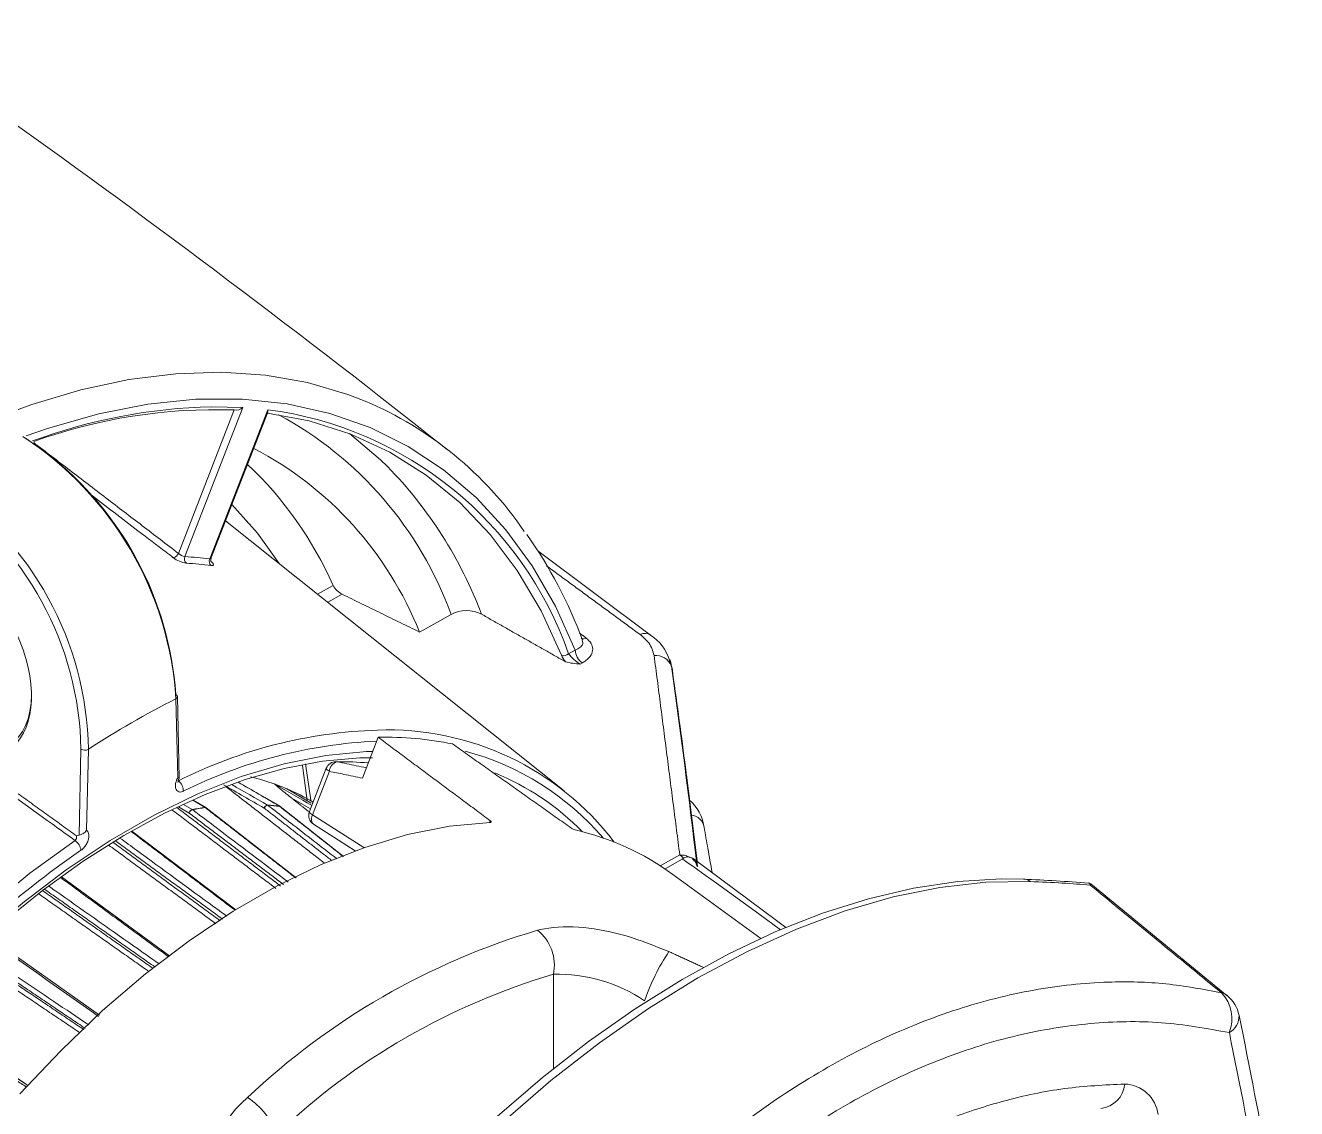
# Model space of a CAD drawing. Extents: x 8 to 113, y 2 to 87.
# Drawn here: x 83.322 to 86.976, y 6.876 to 9.991 of the extents above; entities that cross this region are included whole.
import ezdxf

# ---------------------------------------------------------------- set-up
doc = ezdxf.new("R2010")
doc.units = 0
doc.header["$MEASUREMENT"] = 0
doc.layers.add('OBJECT', color=7, linetype='CONTINUOUS')

msp = doc.modelspace()

# ---------------------------------------------------------------- linework, layer by layer
at = {"layer": 'OBJECT', "linetype": 'Continuous', "lineweight": 15}
for p, q in [((83.7621, 8.4726), (83.9221, 8.8851)), ((83.947, 8.8923), (83.7806, 8.4634)), ((83.8521, 8.457), (84.0186, 8.8859)), ((83.8574, 8.8943), (83.947, 8.8923)), ((83.8556, 8.4579), (84.0188, 8.8784)), ((84.871, 7.7901), (83.8977, 8.5665)), ((85.1195, 8.2379), (84.7949, 8.4799)), ((84.1618, 8.3558), (84.2064, 8.3807)), ((84.2328, 8.3552), (84.1915, 8.3322)), ((84.4549, 8.2467), (84.5456, 8.2973)), ((84.8835, 8.1841), (84.9028, 8.1949)), ((84.9234, 8.1581), (84.9169, 8.1545)), ((85.1772, 8.1592), (85.1744, 8.1677)), ((83.7599, 7.8279), (83.7547, 8.0544)), ((83.7645, 7.8267), (83.7591, 8.0609)), ((84.3363, 7.9439), (84.2907, 7.8263)), ((83.4763, 7.6622), (83.4818, 7.9094)), ((83.503, 7.9091), (83.4978, 7.6766)), ((84.1871, 7.8549), (84.1387, 7.7302)), ((84.1477, 7.7213), (84.1961, 7.8461)), ((85.2532, 7.5874), (85.2223, 7.8359)), ((84.1439, 7.755), (84.0724, 7.7963)), ((83.8016, 7.7365), (83.7767, 7.7507)), ((83.8384, 7.7422), (83.8031, 7.7628)), ((83.8409, 7.7418), (83.8041, 7.7633)), ((84.1416, 7.7378), (84.0879, 7.7688)), ((83.7927, 7.7261), (83.7618, 7.7438)), ((84.1006, 7.5401), (83.842, 7.741)), ((84.2366, 7.601), (84.0546, 7.7449)), ((84.2952, 7.6267), (84.1477, 7.7213)), ((83.9266, 7.4481), (83.6283, 7.6741)), ((84.1505, 7.6941), (84.2697, 7.6176)), ((84.6582, 7.7042), (84.6562, 7.6992)), ((83.4819, 7.6191), (83.4275, 7.5809)), ((85.2033, 7.6057), (85.1473, 7.5745)), ((85.161, 7.5655), (85.2103, 7.5939)), ((83.7371, 7.3144), (83.426, 7.5427)), ((85.4364, 7.365), (85.1834, 7.5497)), ((86.7765, 7.201), (86.3847, 7.5222)), ((83.5355, 7.1448), (83.2135, 7.3721)), ((84.84, 7.2627), (84.84, 6.9908)), ((83.3291, 6.9426), (83.0007, 7.1645))]:
    msp.add_line(p, q, dxfattribs=at)
at = {"layer": 'OBJECT', "linetype": 'Continuous', "lineweight": 15, "flags": 128}
for points in [[(83.2411, 8.8642), (83.3406, 8.9009), (83.4814, 8.9429), (83.6196, 8.9725), (83.7546, 8.9894), (83.8856, 8.9936), (84.0121, 8.985), (84.1335, 8.9637), (84.2492, 8.9298), (84.2992, 8.9105)], [(84.9028, 8.1949), (84.8458, 8.3211), (84.779, 8.4366), (84.7029, 8.5407), (84.6178, 8.633), (84.5241, 8.713), (84.4224, 8.7803), (84.3131, 8.8345), (84.1969, 8.8753), (84.0742, 8.9025), (83.9458, 8.9161), (83.8123, 8.9159), (83.6744, 8.9019), (83.5328, 8.8742), (83.3882, 8.8329), (83.324, 8.8106)], [(84.8631, 8.18), (84.8047, 8.3073), (84.7362, 8.4233), (84.658, 8.5274), (84.5705, 8.6192), (84.4742, 8.6981), (84.3696, 8.7636), (84.2573, 8.8155), (84.1378, 8.8534), (84.0179, 8.8763)], [(84.2534, 8.817), (84.3426, 8.7421), (84.3626, 8.7227)], [(83.9157, 8.6129), (83.9893, 8.531), (84.0519, 8.4435)], [(82.9502, 7.1195), (82.9553, 7.1252), (83.072, 7.2486), (83.1921, 7.3632), (83.3149, 7.4683), (83.4397, 7.5633), (83.5657, 7.6475), (83.692, 7.7204), (83.818, 7.7817), (83.9428, 7.8308), (84.0656, 7.8675), (84.1857, 7.8915), (84.3023, 7.9028), (84.3206, 7.9034)], [(82.9518, 7.1112), (83.0323, 7.199), (83.1431, 7.3089), (83.2565, 7.4107), (83.3717, 7.5037), (83.4882, 7.5875), (83.6053, 7.6616), (83.7224, 7.7256), (83.8387, 7.7792), (83.9536, 7.8222), (84.0664, 7.8542), (84.1766, 7.8752), (84.2836, 7.8851), (84.3196, 7.8847)], [(84.1183, 7.8641), (84.1186, 7.8628), (84.132, 7.762)], [(84.1269, 7.8672), (84.1429, 7.7631), (84.1431, 7.7612)], [(84.2186, 7.8737), (84.2149, 7.8741), (84.2148, 7.8741)], [(84.1961, 7.8461), (84.1925, 7.8484), (84.1897, 7.8505), (84.1879, 7.8524), (84.1871, 7.854), (84.1871, 7.8549)], [(84.0534, 7.7457), (84.0102, 7.7708), (83.9342, 7.8149)], [(84.0534, 7.7457), (84.0531, 7.7459), (84.052, 7.7462)], [(84.0546, 7.7449), (84.0539, 7.7453), (84.0528, 7.7456)], [(84.1477, 7.7213), (84.1458, 7.716), (84.1448, 7.7109), (84.1446, 7.706), (84.1453, 7.7017), (84.1468, 7.698), (84.149, 7.6952), (84.1505, 7.6941)], [(84.6583, 7.6993), (84.5413, 7.6882), (84.4208, 7.6642), (84.2975, 7.6275), (84.1722, 7.5783), (84.0458, 7.5169), (83.919, 7.4437), (83.7925, 7.3591), (83.6673, 7.2637), (83.544, 7.1581), (83.4235, 7.0429), (83.3065, 6.9189)], [(82.1356, 5.8189), (82.1922, 5.9745), (82.2621, 6.1424), (82.3406, 6.3084), (82.4272, 6.4714), (82.5213, 6.6305), (82.6223, 6.7846), (82.7296, 6.9327), (82.8424, 7.074), (82.9602, 7.2074), (83.0821, 7.3323), (83.2073, 7.4477), (83.3352, 7.5529), (83.4647, 7.6473)], [(85.4929, 7.3906), (85.4303, 7.4362), (85.3577, 7.4889), (85.3091, 7.5241), (85.2766, 7.5475), (85.2548, 7.5631), (85.2403, 7.5734), (85.2305, 7.5803), (85.2239, 7.5849), (85.2195, 7.588), (85.2166, 7.59), (85.2146, 7.5913), (85.2132, 7.5922), (85.2123, 7.5928), (85.2117, 7.5932), (85.2112, 7.5935), (85.2109, 7.5936), (85.2107, 7.5937), (85.2106, 7.5938), (85.2105, 7.5939), (85.2104, 7.5939), (85.2104, 7.5939), (85.2103, 7.5939), (85.2103, 7.5939), (85.2103, 7.5939), (85.2103, 7.5939), (85.2103, 7.5939), (85.2103, 7.5939)], [(85.5084, 7.3967), (85.4813, 7.417), (85.2422, 7.5956)], [(86.1916, 7.5365), (86.1268, 7.537), (86.0026, 7.5293), (85.8753, 7.5102), (85.7453, 7.4797), (85.6131, 7.438), (85.4793, 7.3853), (85.3447, 7.3217), (85.2097, 7.2476), (85.0749, 7.1634), (84.941, 7.0694), (84.8084, 6.9661), (84.6779, 6.8539), (84.5498, 6.7333), (84.4248, 6.6048), (84.3096, 6.4763), (84.2745, 6.4351)], [(86.2106, 7.5293), (86.0829, 7.5272), (85.9512, 7.5124), (85.8162, 7.485), (85.6784, 7.445), (85.5386, 7.3927), (85.3975, 7.3282), (85.2556, 7.2521), (85.1137, 7.1645), (84.9726, 7.0659), (84.8328, 6.9568), (84.695, 6.8377), (84.56, 6.7093), (84.4283, 6.5721), (84.3006, 6.4267)]]:
    msp.add_lwpolyline(points, dxfattribs=at)
at = {"layer": 'OBJECT', "linetype": 'Continuous', "lineweight": 15}
for centre, radius, start, end in [((64.8233, -16.083), 31.7217, 51.58312, 57.31953), ((83.8955, 7.297), 1.5978, 91.3648, 110.2324), ((83.8704, 7.3385), 1.5475, 88.0903, 109.7914), ((83.9285, 8.9098), 0.0255, 255.519, 316.6633), ((84.0059, 8.8821), 0.0132, 344.0849, 16.5286), ((83.8815, 7.8331), 1.0617, 19.3027, 82.5814), ((83.8892, 7.9441), 1.0498, 34.3128, 67.0062), ((83.5456, 7.9353), 1.0635, 19.8999, 61.6873), ((82.7802, 7.9916), 0.9766, 3.6881, 56.8205), ((83.5061, 7.8697), 1.0209, 21.6704, 62.4367), ((82.7953, 7.9997), 0.9617, 4.0091, 52.1579), ((83.2192, 7.9448), 1.0791, 23.8199, 46.5937), ((83.491, 7.8689), 1.2201, 20.591, 44.4102), ((82.5697, 7.8949), 0.9334, 0.8734, 56.6875), ((82.5652, 7.8934), 0.9167, 1.0001, 56.4382), ((83.7534, 7.8011), 1.2435, 19.8236, 35.7039), ((83.7431, 8.4807), 0.0206, 280.6887, 336.9854), ((83.7957, 8.523), 0.0793, 232.0761, 262.1734), ((83.7848, 8.4951), 0.032, 224.6155, 262.4711), ((83.7964, 8.457), 0.017, 157.8833, 227.4939), ((83.7286, 7.4779), 0.9869, 82.8058, 86.975), ((83.7331, 7.465), 0.9808, 82.8058, 86.9752), ((83.8672, 8.4502), 0.0166, 155.8055, 227.1068), ((83.8652, 8.4533), 0.0105, 153.804, 209.0056), ((84.26, 8.4098), 0.061, 208.5573, 243.5475), ((84.5901, 8.2152), 0.0933, 62.5378, 118.47), ((84.9261, 8.2457), 0.0187, 248.9918, 296.9031), ((85.104, 8.2129), 0.0299, 58.1072, 118.7355), ((85.0519, 8.1299), 0.1269, 16.2243, 58.0674), ((84.9483, 8.1961), 0.0455, 181.624, 236.7431), ((84.8704, 8.1965), 0.018, 246.059, 316.3404), ((84.9381, 8.2124), 0.0817, 203.3714, 218.833), ((84.9262, 8.3499), 0.1957, 254.6614, 267.2696), ((84.97, 8.2481), 0.1076, 216.5238, 240.4662), ((85.1341, 8.131), 0.0484, 21.568, 95.5173), ((83.467, 7.5826), 1.8033, 18.1196, 18.3009), ((61.9807, 4.8955), 23.4255, 6.57405, 7.98297), ((84.8677, 5.8357), 2.4823, 116.6411, 123.3535), ((83.7515, 8.06), 0.00762, 6.2543, 65.0979), ((83.7514, 8.0614), 0.00768, 295.2392, 356.4372), ((84.3794, 6.5902), 1.3752, 91.8697, 116.6829), ((84.3938, 6.5477), 1.3864, 92.5551, 116.4707), ((84.3643, 7.1486), 0.8166, 37.234, 92.0919), ((84.3608, 7.0126), 0.9316, 78.2745, 91.5064), ((83.4927, 7.9304), 0.0236, 242.5078, 295.8301), ((84.3851, 7.145), 0.7853, 40.446, 75.1207), ((84.2151, 7.8441), 0.03, 90.4672, 158.7943), ((84.2255, 7.845), 0.0295, 103.5008, 177.9421), ((84.2268, 6.9571), 0.9166, 84.9365, 90.5105), ((83.7834, 7.8139), 0.0228, 146.2533, 179.5045), ((83.8095, 7.1715), 0.678, 70.15, 76.3755), ((84.3788, 7.1344), 0.7657, 44.6228, 67.557), ((83.7395, 7.7902), 0.0364, 357.7678, 51.984), ((83.8165, 7.1918), 0.6565, 67.0086, 70.1264), ((83.8214, 7.2031), 0.6442, 59.3978, 67.0163), ((84.0202, 7.7373), 0.0121, 100.0783, 165.0298), ((84.021, 7.7353), 0.0135, 98.8142, 157.812), ((84.0145, 7.743), 0.00718, 51.8959, 59.9533), ((83.966, 6.9754), 0.7756, 83.633, 86.1485), ((83.9669, 6.9754), 0.7749, 83.6317, 86.1493), ((85.1556, 7.6732), 0.1173, 7.1201, 49.8057), ((83.8063, 7.7234), 0.0139, 109.6325, 168.4694), ((83.8074, 7.7211), 0.0156, 108.4876, 161.2534), ((83.9772, 6.7378), 1.014, 97.8697, 99.9747), ((83.7977, 7.7297), 0.00784, 52.4988, 59.9316), ((83.9782, 6.7368), 1.0144, 97.87, 99.9739), ((83.839, 7.7385), 0.00383, 60.5225, 99.5304), ((83.8345, 7.7355), 0.00773, 52.3908, 59.9147), ((83.8399, 7.7381), 0.00359, 54.0236, 100.7324), ((83.8359, 7.7332), 0.01, 52.1506, 59.7505), ((84.0484, 7.74), 0.00712, 51.8209, 59.9429), ((84.0484, 7.7371), 0.01, 51.6682, 59.8519), ((84.1667, 7.7193), 0.03, 158.7943, 237.3381), ((84.152, 7.7347), 0.0141, 198.92, 251.8687), ((85.2316, 7.6787), 0.042, 8.8577, 82.6402), ((83.4688, 7.6967), 0.0352, 282.1815, 325.2381), ((84.9139, 7.7158), 0.0399, 233.9467, 253.8158), ((84.7312, 6.9284), 0.7684, 53.9565, 77.1044), ((83.4559, 7.6575), 0.0135, 310.8556, 12.8833), ((83.44, 7.6131), 0.0423, 8.2541, 54.1988), ((83.4591, 7.7197), 0.06, 279.5275, 286.5895), ((85.2596, 5.0789), 3.1012, 126.2135, 138.7216), ((85.2266, 7.5746), 0.0253, 53.1473, 130.3622), ((85.977, 2.3893), 5.1511, 85.5298, 87.6166), ((86.1902, 7.5041), 0.0324, 51.0923, 87.5898), ((85.3849, 5.4035), 2.0717, 106.5663, 133.4284), ((84.7139, 7.2886), 0.1288, 348.4185, 51.4106), ((85.6639, 6.9971), 0.5926, 146.0732, 161.3859), ((85.4042, 5.3662), 1.9787, 106.5663, 133.4284), ((84.8517, 6.8149), 0.4479, 55.9795, 91.4927), ((86.6842, 7.1347), 0.1066, 338.0127, 44.5723), ((86.7525, 7.1723), 0.038, 50.9992, 78.3337), ((86.713, 7.1245), 0.1, 11.5386, 50.6365), ((86.757, 7.1421), 0.054, 298.8954, 2.5994), ((65.2037, 2.7233), 22.055, 9.17682, 11.56393), ((65.112, 2.6745), 22.1173, 9.14467, 11.52851), ((86.4053, 6.9533), 0.0772, 275.9349, 355.2706), ((86.4788, 6.8469), 0.1001, 7.0033, 88.0614), ((84.1576, 6.6743), 0.3056, 130.1063, 198.9278), ((83.8462, 6.7316), 0.2104, 19.893, 57.0087)]:
    msp.add_arc(centre, radius, start, end, dxfattribs=at)
for centre, major_axis, ratio, start_param, end_param in [((83.111, 8.1862), (-0.1553, 0.2827), 0.593785, 3.015476, 8.328686), ((83.1181, 8.1901), (-0.1503, 0.274), 0.594304, 2.447134, 3.954598), ((82.3646, 6.562), (156.3507, -89.6467), 0.010209, 1.566136, 1.566882), ((82.3707, 6.5617), (156.3569, -89.647), 0.010262, 1.566144, 1.5668), ((82.3707, 6.5617), (153.9999, -89.436), 0.010493, 1.565973, 1.56674), ((82.3707, 6.5617), (156.2256, -89.9492), 0.010617, 1.565547, 1.566226)]:
    msp.add_ellipse(centre, major_axis=major_axis, ratio=ratio, start_param=start_param, end_param=end_param, dxfattribs=at)
for points in [[(83.3244, 8.803), (83.3555, 8.7807)], [(83.346, 8.7912), (83.7621, 8.4726)], [(85.0896, 8.2391), (84.8202, 8.4369)], [(84.2328, 8.3552), (84.4549, 8.2467)], [(84.6331, 8.298), (84.8745, 8.1612)], [(84.915, 8.2434), (84.9346, 8.2291)], [(85.2033, 7.6057), (85.1295, 8.1792)], [(85.1809, 8.1434), (85.1777, 8.1528)], [(84.6582, 7.7042), (84.3363, 7.9439)], [(83.1229, 7.91), (83.4691, 7.6606)], [(84.5501, 7.9248), (84.8904, 7.6835)], [(84.1818, 7.5823), (83.899, 7.8018)], [(84.1383, 7.7289), (84.0879, 7.7688)], [(84.0422, 7.5094), (83.7435, 7.7354)], [(83.7576, 7.7418), (84.0556, 7.5164)], [(84.064, 7.5208), (83.7927, 7.7261)], [(84.0995, 7.5395), (83.8393, 7.7417)], [(84.2029, 7.5895), (84.0085, 7.7404)], [(84.236, 7.6008), (84.0528, 7.7456)], [(83.5742, 7.6419), (83.8819, 7.4165)], [(83.8885, 7.4212), (83.5812, 7.6463)], [(83.9248, 7.4468), (83.6263, 7.673)], [(83.8698, 7.408), (83.5614, 7.6338)], [(85.2034, 7.6057), (85.2033, 7.6057)], [(83.7343, 7.3124), (83.4232, 7.5407)], [(83.6767, 7.2708), (83.3598, 7.4941)], [(83.3712, 7.5033), (83.6883, 7.2799)], [(83.6939, 7.2839), (83.3768, 7.5073)], [(83.479, 7.0943), (83.1506, 7.3157)], [(83.1611, 7.3251), (83.4896, 7.1038)], [(83.4936, 7.1074), (83.1652, 7.3287)], [(85.2722, 7.2819), (85.1722, 7.3278)]]:
    msp.add_open_spline(points, degree=1, dxfattribs=at)
for points, knots in [([(83.7469, 8.4604), (83.7402, 8.4656), (83.7065, 8.4914), (83.6262, 8.5529), (83.5526, 8.6092), (83.5061, 8.6449)], [0, 0, 0, 0, 0.084044, 0.420222, 1, 1, 1, 1]), ([(83.8554, 8.458), (83.8554, 8.4578), (83.8554, 8.4571), (83.8541, 8.4568), (83.8527, 8.4569), (83.8521, 8.457)], [0, 0, 0, 0, 0.163412, 0.6951551, 1, 1, 1, 1]), ([(83.856, 8.4381), (83.8571, 8.438), (83.86, 8.4377), (83.8628, 8.4388), (83.8631, 8.4415), (83.8605, 8.4457), (83.8565, 8.4491), (83.8545, 8.4508)], [0, 0, 0, 0, 0.124187, 0.340922, 0.55947, 0.779612, 1, 1, 1, 1]), ([(83.4647, 7.6473), (83.4614, 7.6497), (83.4394, 7.6656), (83.3426, 7.7354), (83.0351, 7.9569), (82.7463, 8.165), (82.5324, 8.3192)], [0, 0, 0, 0, 0.01065, 0.070826, 0.311529, 1, 1, 1, 1]), ([(84.9028, 8.1949), (84.9053, 8.1959), (84.9129, 8.199), (84.9213, 8.206), (84.9258, 8.2147), (84.9236, 8.2204), (84.9228, 8.2226)], [0, 0, 0, 0, 0.164137, 0.498136, 0.805422, 1, 1, 1, 1]), ([(84.9346, 8.2291), (84.9398, 8.2242), (84.9502, 8.2145), (84.9544, 8.1973), (84.9495, 8.18), (84.9375, 8.1667), (84.9269, 8.1602), (84.9234, 8.1581)], [0, 0, 0, 0, 0.21438, 0.428502, 0.649664, 0.885239, 1, 1, 1, 1]), ([(85.1295, 8.1792), (85.1259, 8.1916), (85.1198, 8.2132), (85.0986, 8.2314), (85.0896, 8.2391)], [0, 0, 0, 0, 0.5767624, 1, 1, 1, 1]), ([(85.1732, 8.1652), (85.1752, 8.1616), (85.1781, 8.1563), (85.1789, 8.1507), (85.1791, 8.1488)], [0, 0, 0, 0, 0.665329, 1, 1, 1, 1]), ([(85.2212, 7.8427), (85.2199, 7.8529), (85.2076, 7.9531), (85.1935, 8.0534), (85.1809, 8.1434)], [0, 0, 0, 0, 0.101835, 1, 1, 1, 1]), ([(84.3023, 7.8562), (84.2926, 7.8582), (84.2647, 7.8641), (84.2369, 7.8699), (84.2186, 7.8737)], [0, 0, 0, 0, 0.34695, 1, 1, 1, 1]), ([(83.7758, 7.7888), (83.7754, 7.7886), (83.7723, 7.7872), (83.7664, 7.786), (83.7597, 7.7881), (83.7556, 7.7929), (83.7533, 7.7998), (83.7531, 7.8083), (83.7554, 7.8186), (83.7585, 7.825), (83.7599, 7.8279)], [0, 0, 0, 0, 0.022263, 0.172986, 0.324528, 0.476036, 0.573112, 0.725602, 0.877165, 1, 1, 1, 1]), ([(83.7599, 7.8279), (83.7599, 7.8279), (83.7612, 7.8275), (83.7632, 7.8269), (83.7648, 7.8267), (83.7644, 7.8267), (83.7643, 7.8267)], [0, 0, 0, 0, 0.016452, 0.443662, 0.939709, 1, 1, 1, 1]), ([(84.1961, 7.8461), (84.2099, 7.8432), (84.2414, 7.8366), (84.273, 7.83), (84.2907, 7.8263)], [0, 0, 0, 0, 0.438761, 1, 1, 1, 1]), ([(85.254, 7.5732), (85.2517, 7.5932), (85.2414, 7.683), (85.23, 7.7729), (85.2212, 7.8427)], [0, 0, 0, 0, 0.222722, 1, 1, 1, 1]), ([(84.0879, 7.7688), (84.0835, 7.7722), (84.0747, 7.7792), (84.0634, 7.7884), (84.0545, 7.7957), (84.0487, 7.8005), (84.045, 7.8037), (84.0426, 7.8058), (84.0412, 7.8072), (84.0403, 7.8081), (84.0397, 7.8087), (84.0394, 7.8091), (84.0394, 7.8093), (84.0395, 7.8093), (84.0396, 7.8092), (84.0397, 7.8092)], [0, 0, 0, 0, 0.237979, 0.484148, 0.650086, 0.762113, 0.837909, 0.889366, 0.924478, 0.948612, 0.9654, 0.983338, 0.990532, 0.996562, 1, 1, 1, 1]), ([(84.0724, 7.7963), (84.0724, 7.7963), (84.0724, 7.7963), (84.0724, 7.7963), (84.0725, 7.7963), (84.0728, 7.7962), (84.0729, 7.7962)], [0, 0, 0, 0, 0.067448, 0.179783, 0.555154, 1, 1, 1, 1]), ([(84.0189, 7.7486), (84.0233, 7.7452), (84.0455, 7.728), (84.1117, 7.6766), (84.1735, 7.6286), (84.2175, 7.5945)], [0, 0, 0, 0, 0.0670303, 0.3351476, 1, 1, 1, 1]), ([(83.8025, 7.7359), (83.807, 7.7325), (83.8297, 7.7153), (83.9213, 7.646), (84.0084, 7.5801), (84.0774, 7.5279)], [0, 0, 0, 0, 0.049454, 0.247268, 1, 1, 1, 1]), ([(83.4978, 7.6766), (83.4986, 7.676), (83.5012, 7.6739), (83.504, 7.6682), (83.5048, 7.6588), (83.503, 7.6493), (83.4993, 7.6399), (83.4941, 7.6309), (83.4876, 7.6234), (83.4834, 7.6203), (83.4819, 7.6191)], [0, 0, 0, 0, 0.065517, 0.218282, 0.370935, 0.523599, 0.616973, 0.766999, 0.916452, 1, 1, 1, 1]), ([(84.6583, 7.6993), (84.659, 7.6994), (84.6603, 7.6995), (84.661, 7.7004), (84.6608, 7.7017), (84.6597, 7.7031), (84.6586, 7.7039), (84.6582, 7.7042)], [0, 0, 0, 0, 0.219651, 0.439261, 0.659735, 0.880539, 1, 1, 1, 1]), ([(85.2731, 7.6851), (85.2767, 7.665), (85.2843, 7.6217), (85.292, 7.5785), (85.2961, 7.5554)], [0, 0, 0, 0, 0.465753, 1, 1, 1, 1]), ([(83.594, 7.6544), (83.61, 7.6427), (83.7, 7.5767), (83.8023, 7.5019), (83.8885, 7.4387), (83.9007, 7.4298)], [0, 0, 0, 0, 0.156189, 0.881006, 1, 1, 1, 1]), ([(85.2034, 7.6057), (85.2089, 7.6054), (85.2192, 7.605), (85.2279, 7.6008), (85.232, 7.5988)], [0, 0, 0, 0, 0.5318481, 1, 1, 1, 1]), ([(85.2146, 7.5956), (85.2122, 7.5982), (85.2086, 7.6022), (85.2047, 7.6048), (85.2034, 7.6057)], [0, 0, 0, 0, 0.651804, 1, 1, 1, 1]), ([(85.2394, 7.5936), (85.2414, 7.5921), (85.2473, 7.5878), (85.2502, 7.5816), (85.2521, 7.5775)], [0, 0, 0, 0, 0.334137, 1, 1, 1, 1]), ([(85.2521, 7.5775), (85.2521, 7.5774), (85.2522, 7.577), (85.2523, 7.5763), (85.2525, 7.5753), (85.2528, 7.5744), (85.253, 7.5736), (85.2533, 7.5729), (85.2536, 7.5724), (85.2539, 7.572), (85.2541, 7.5721), (85.2541, 7.5728), (85.254, 7.5732)], [0, 0, 0, 0, 0.034085, 0.149321, 0.23486, 0.299651, 0.36961, 0.439602, 0.524615, 0.634617, 0.805774, 1, 1, 1, 1]), ([(86.3832, 7.519), (86.3574, 7.521), (86.3055, 7.5251), (86.2423, 7.5279), (86.2106, 7.5293)], [0, 0, 0, 0, 0.497922, 1, 1, 1, 1]), ([(83.389, 7.5161), (83.3949, 7.5119), (83.4765, 7.4544), (83.5823, 7.3799), (83.6821, 7.3096), (83.7062, 7.2926)], [0, 0, 0, 0, 0.056131, 0.772016, 1, 1, 1, 1]), ([(86.3832, 7.519), (86.3832, 7.5191), (86.3832, 7.5194), (86.383, 7.5204), (86.3822, 7.5232), (86.3811, 7.5262), (86.3788, 7.5249), (86.3785, 7.5247)], [0, 0, 0, 0, 0.008938, 0.085483, 0.262035, 0.899512, 1, 1, 1, 1]), ([(86.3843, 7.5218), (86.3845, 7.5222), (86.3852, 7.5234), (86.3842, 7.521), (86.3834, 7.5193), (86.3832, 7.519), (86.3832, 7.519)], [0, 0, 0, 0, 0.261956, 0.89275, 0.988967, 1, 1, 1, 1]), ([(86.7602, 7.2095), (86.7189, 7.2434), (86.5933, 7.3466), (86.4676, 7.4498), (86.3832, 7.519)], [0, 0, 0, 0, 0.328344, 1, 1, 1, 1]), ([(85.1722, 7.3278), (85.1312, 7.3442), (85.0487, 7.3773), (84.923, 7.4011), (84.8395, 7.3998), (84.8007, 7.3907), (84.7942, 7.3892)], [0, 0, 0, 0, 0.304165, 0.612213, 0.935018, 1, 1, 1, 1]), ([(83.532, 7.1416), (83.527, 7.1452), (83.4197, 7.2209), (83.3123, 7.2967), (83.21, 7.369)], [0, 0, 0, 0, 0.046514, 1, 1, 1, 1]), ([(83.1758, 7.3383), (83.2519, 7.287), (83.3614, 7.2132), (83.4709, 7.1394), (83.5043, 7.1169)], [0, 0, 0, 0, 0.695008, 1, 1, 1, 1]), ([(84.5735, 5.9472), (84.6306, 6.0307), (84.7448, 6.1979), (84.9336, 6.4246), (85.133, 6.63), (85.3428, 6.8085), (85.5596, 6.9592), (85.7802, 7.0795), (86.0018, 7.1669), (86.2212, 7.2224), (86.4216, 7.2436), (86.6021, 7.2391), (86.7075, 7.2194), (86.7602, 7.2095)], [0, 0, 0, 0, 0.0947289, 0.1897538, 0.2844742, 0.3792526, 0.4743386, 0.5691143, 0.6628629, 0.7569108, 0.8506657, 0.9253324, 1, 1, 1, 1]), ([(83.0007, 7.1646), (83.0575, 7.1262), (83.167, 7.0523), (83.2765, 6.9783), (83.3292, 6.9428)], [0, 0, 0, 0, 0.518854, 1, 1, 1, 1]), ([(83.3249, 6.9382), (83.3149, 6.945), (83.2055, 7.0189), (83.096, 7.0929), (82.9966, 7.16)], [0, 0, 0, 0, 0.091233, 1, 1, 1, 1]), ([(86.7831, 7.0948), (86.7186, 7.1065), (86.5895, 7.1299), (86.3839, 7.1256), (86.1732, 7.0919), (85.9593, 7.025), (85.7455, 6.9272), (85.5353, 6.8002), (85.3319, 6.6448), (85.137, 6.4648), (84.9624, 6.2728), (84.8073, 6.0763), (84.7182, 5.9434), (84.6736, 5.877)], [0, 0, 0, 0, 0.0941084, 0.1885081, 0.2826058, 0.3767764, 0.4712531, 0.5654204, 0.6584643, 0.7518055, 0.8448573, 0.9224279, 1, 1, 1, 1]), ([(84.9692, 6.0735), (85.0121, 6.1241), (85.0978, 6.2252), (85.235, 6.3639), (85.3782, 6.4915), (85.5256, 6.6046), (85.6747, 6.7019), (85.8258, 6.784), (85.9794, 6.8506), (86.1416, 6.9029), (86.3106, 6.9388), (86.4248, 6.9442), (86.4822, 6.947)], [0, 0, 0, 0, 0.095398, 0.1907956, 0.2889546, 0.3871132, 0.4825164, 0.5779195, 0.6761073, 0.7742954, 0.8866037, 1, 1, 1, 1])]:
    msp.add_open_spline(points, degree=3, knots=knots, dxfattribs=at)

doc.saveas('drawing.dxf')
